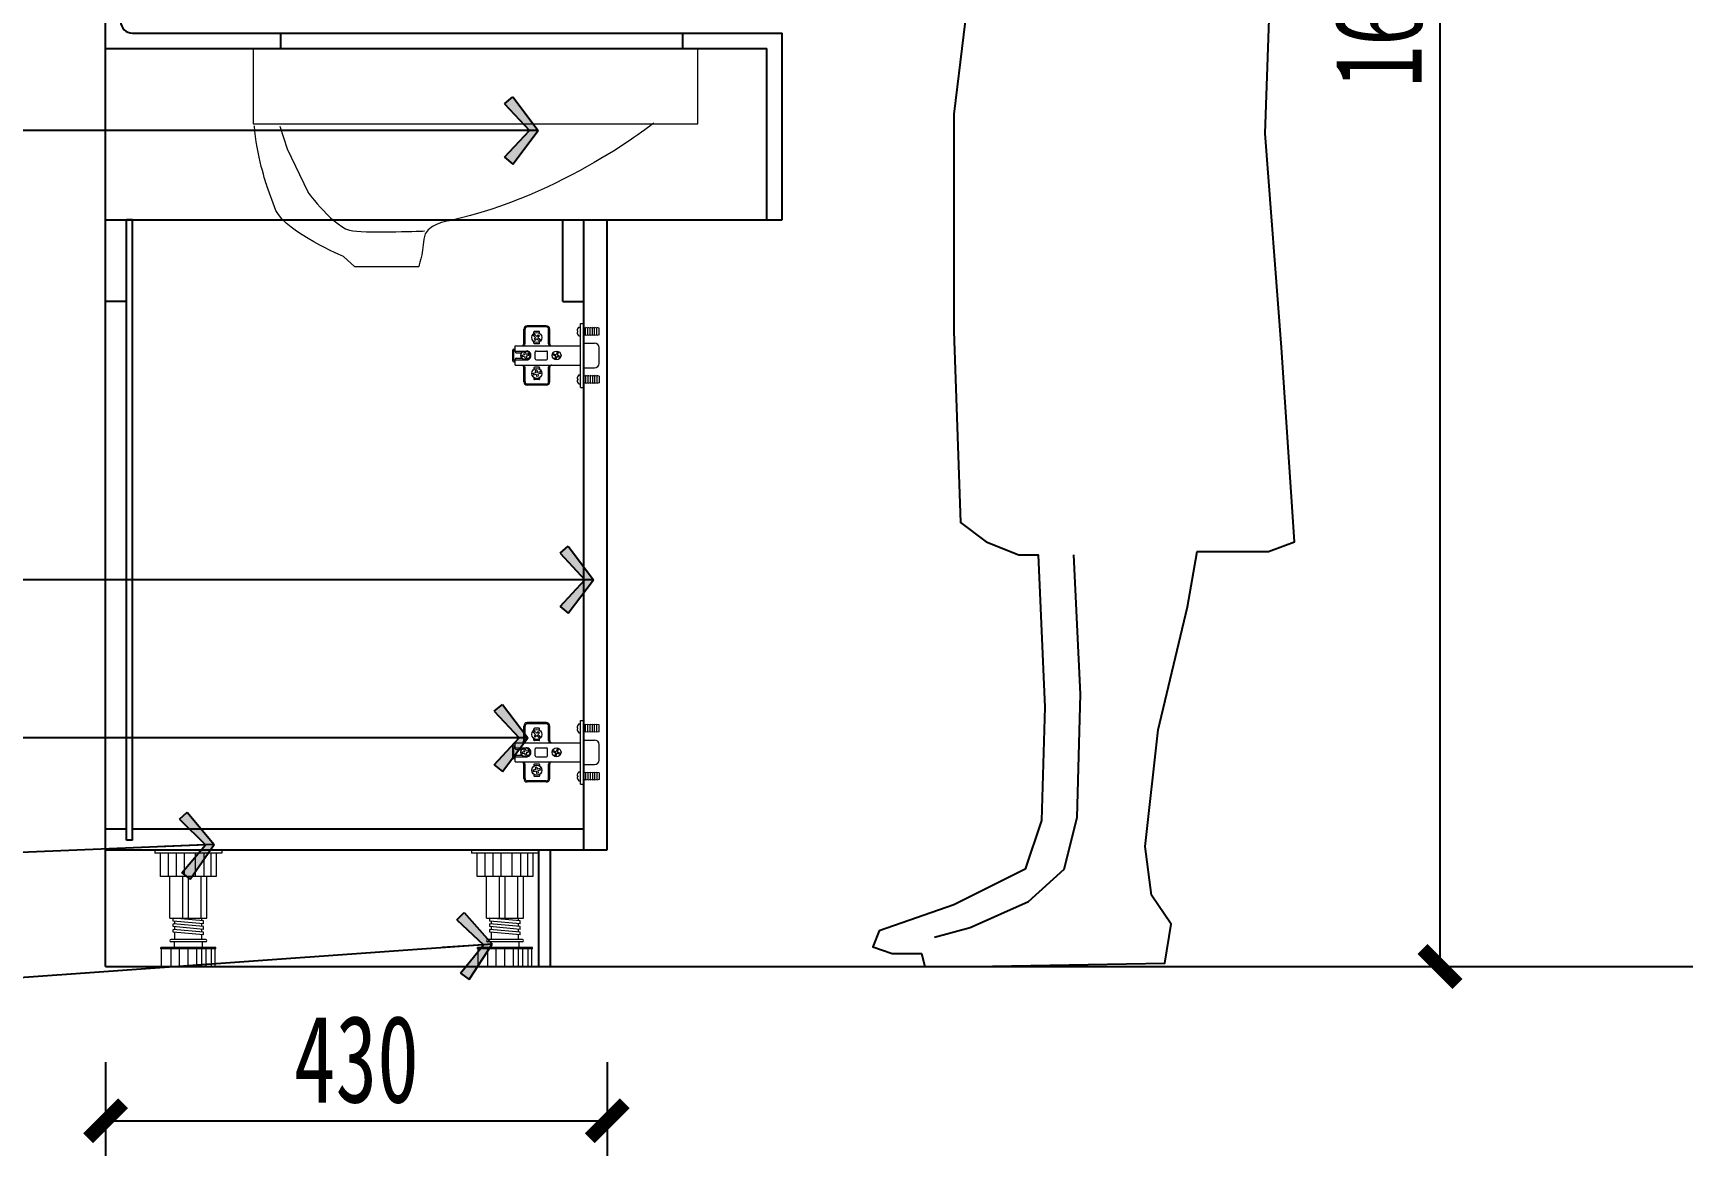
# Model space of a CAD drawing. Header units: millimetres. Extents: x 3104083 to 3173399, y -3165492 to -3044687.
# Drawn here: x 3143192 to 3144615, y -3141464 to -3140501 of the extents above; entities that cross this region are included whole.
import ezdxf

# ---------------------------------------------------------------- set-up
doc = ezdxf.new("R2010")
doc.units = ezdxf.units.MM
doc.header["$LTSCALE"] = 500
doc.header["$MEASUREMENT"] = 0
doc.header["$PDMODE"] = 2
doc.layers.get('0').update_dxf_attribs({"linetype": 'CONTINUOUS'})
doc.layers.get('DEFPOINTS').update_dxf_attribs({"linetype": 'CONTINUOUS'})
for name, color, linetype in [('1', 1, 'CONTINUOUS'), ('P-完成面', 3, 'CONTINUOUS'), ('W-基础引线', 35, 'CONTINUOUS'), ('台面', 4, 'CONTINUOUS'), ('柜体', 2, 'CONTINUOUS')]:
    doc.layers.add(name, color=color, linetype=linetype)
for name, color, linetype, lineweight in [('五金辅助件', 25, 'CONTINUOUS', 13), ('墙体', 6, 'CONTINUOUS', 25), ('电器', 85, 'CONTINUOUS', 15)]:
    doc.layers.add(name, color=color, linetype=linetype, lineweight=lineweight)
doc.styles.add('DIM', font='SimSun.ttf', dxfattribs={"width": 0.7})
doc.dimstyles.new('30', dxfattribs={"dimscale": 30, "dimtxt": 2.5, "dimasz": 1, "dimexe": 1, "dimexo": 1, "dimgap": 0.5, "dimtad": 1, "dimdec": 0, "dimzin": 0, "dimdsep": 46, "dimtxsty": 'DIM', "dimblk": 'ARCHTICK', "dimcen": 0, "dimclrd": 5, "dimclre": 5, "dimclrt": 35, "dimadec": 0, "dimazin": 0, "dimtfac": 0.5, "dimtdec": 0, "dimtix": 1, "dimtmove": 2, "dimatfit": 2, "dimldrblk": 'A', "dimfxl": 0, "dimtolj": 1, "dimtzin": 0, "dimlwd": -1, "dimlwe": -1, "dimarcsym": 0})
doc.dimstyles.new('基础引线', dxfattribs={"dimtxt": 3, "dimasz": 0.7, "dimexe": 2, "dimexo": 6, "dimgap": 1, "dimtad": 1, "dimdec": 0, "dimdsep": 46, "dimtxsty": 'Standard', "dimblk1": 'A', "dimblk2": 'A', "dimsah": 1, "dimcen": 3, "dimdle": 200, "dimclrd": 256, "dimclre": 256, "dimclrt": 2, "dimadec": 0, "dimazin": 0, "dimtfac": 1, "dimtdec": 0, "dimtix": 1, "dimtmove": 1, "dimatfit": 3, "dimldrblk": 'A', "dimfxl": 0, "dimtvp": 1, "dimtolj": 1, "dimtzin": 0, "dimarcsym": 0})

# ---------------------------------------------------------------- blocks, each defined once
blk = doc.blocks.new('F02FMA01')
at = {"color": 0, "linetype": 'ByBlock'}
for p, q in [((31.9, 1529.2), (34.1, 1509.5)), ((34.1, 1509.5), (18.7, 1491.9)), ((18.7, 1491.9), (3.4, 1481)), ((-104.6, 1034.2), (-107.3, 956.5))]:
    blk.add_line(p, q, dxfattribs=at)
for points in [[(40.6, 1426.2), (47.8, 1462.5), (73.5, 1518.2), (84.5, 1533.6), (97.6, 1531.4), (112.4, 1537.3), (123.3, 1554.8), (121.8, 1592.7), (107.4, 1613.2), (96.4, 1622), (86.7, 1621.2), (73.5, 1612.4), (73.5, 1603.7), (60.4, 1623.4), (40.6, 1636.5), (3.4, 1643.1), (-44.9, 1640.9), (-71.2, 1629.9), (-84.3, 1612.4), (-82.1, 1594.9), (-90.9, 1568.6), (-84.9, 1544.7), (-106.7, 1499.2), (-93.1, 1489.7), (-90, 1471.6), (-81.7, 1461.9), (-75.6, 1439.4), (-53.6, 1435), (-47.1, 1417.5), (-64.6, 1402.1), (-99.7, 1345.2), (-141.3, 1283.8), (-147.9, 1253.2), (-139.1, 1231.2), (-121.6, 1207.1), (-121.6, 1196.2), (-141.3, 1167.7), (-200.5, 1145.8), (-292.6, 1121.7), (-325.5, 1117.3), (-343.1, 1119.5), (-356.2, 1115.1), (-378.1, 1117.3), (-391.3, 1137), (-446.1, 1154.6), (-450.5, 1145.8), (-424.2, 1130.5), (-479, 1137), (-485.6, 1134.9), (-476.8, 1130.5), (-487.8, 1123.9), (-472.4, 1117.3), (-476.8, 1112.9), (-459.3, 1104.2), (-463.6, 1097.6), (-424.2, 1084.5), (-391.3, 1082.3), (-367.2, 1084.5), (-365, 1066.9), (-310.2, 1056), (-286, 1040.7), (-183, 1056), (-123.8, 1077.9), (-110.6, 1084.5), (-117.2, 1060.4), (-104.1, 1045)], [(-75.6, 1601.5), (-64.6, 1608), (-51.4, 1597.1), (-42.7, 1581.8), (-29.5, 1566.4), (-5.4, 1548.9), (9.9, 1542.3), (38.5, 1529.2), (49.4, 1507.3)], [(-82.1, 1537.9), (-62.9, 1532.6), (-69, 1524.8), (-79.9, 1520.4)], [(73.5, 1036.3), (88.9, 1058.2), (69.1, 1088.9), (75.7, 1126.1), (106.4, 1207.1), (110.8, 1297), (86.7, 1375.8), (51.6, 1415.3), (42.8, 1424), (12.1, 1419.6), (-12, 1415.3), (-31.7, 1410.9), (-53.6, 1389), (-51.4, 1406.5)], [(-7.6, 1334.2), (-1, 1316.7), (-12, 1264.1), (-16.4, 1218.1), (-5.4, 1180.9), (-22.9, 1165.5), (-7.6, 1150.2), (-20.7, 1128.3), (-44.9, 1071.3), (-75.6, 994.7), (-101.9, 950.8), (-134.8, 915.8), (-128.2, 904.8), (-143.5, 898.3), (-165.5, 900.5), (-207.1, 882.9), (-224.7, 867.6), (-220.3, 861), (-185.2, 869.8), (-251, 830.4), (-244.4, 823.8), (-246.6, 812.8), (-235.6, 806.3), (-220.3, 810.6), (-198.3, 817.2), (-147.9, 843.5), (-121.6, 872), (-108.4, 863.2), (-82.1, 885.1), (-42.7, 909.2), (-22.9, 913.6), (34.1, 1036.3), (53.8, 1086.7), (62.6, 1121.7), (62.6, 1137), (73.5, 1145.8), (80.1, 1183.1), (95.5, 1257.5)], [(-115, 1180.9), (-119.4, 1152.4), (-104.1, 1117.3), (-106.3, 1095.4)], [(-99.7, 1042.8), (-66.8, 1034.1)], [(-115.7, 862), (-132.4, 725.9), (-132.4, 539.7), (-126.8, 375.8), (-104.6, 359.2), (-76.8, 348), (-60.1, 348), (-54.5, 217.5), (-57.3, 120.2), (-71.2, 78.6), (-132.4, 48), (-196.3, 25.8), (-201.9, 11.9), (-185.2, 6.3), (-160.2, 6.3), (-157.4, -4.8), (-115.7, -4.8), (48.4, -2), (53.9, 31.3), (37.2, 56.3), (31.7, 98), (42.8, 198), (67.8, 303.6), (76.2, 350.8), (137.3, 350.8), (159.6, 359.2), (148.5, 525.8), (134.6, 709.2), (140.1, 873.1), (120.7, 937), (84.5, 1000.9), (73.4, 1034.2), (37.2, 1031.5)], [(38.5, 1034.1), (62.6, 1034.1)], [(-149.1, 20.2), (-118.5, 28.6), (-68.4, 50.8), (-37.8, 78.6), (-26.7, 123), (-23.9, 228.6), (-29.5, 348)]]:
    blk.add_lwpolyline(points, dxfattribs=at)
blk = doc.blocks.new('_ArchTick')
at = {"color": 0, "linetype": 'ByBlock', "const_width": 0.4}
blk.add_lwpolyline([(-0.5, -0.5), (0.5, 0.5)], dxfattribs=at)
blk = doc.blocks.new('*D1872')
at = {"layer": 'DEFPOINTS', "color": 0, "ltscale": 100}
for p in [(3144369.4, -3139651.5), (3144369.4, -3141301.5), (3144398.1, -3141301.5)]:
    blk.add_point(p, dxfattribs=at)
at = {"layer": 'P-完成面', "color": 5, "ltscale": 100}
for p, q in [((3144398.1, -3139651.5), (3144428.1, -3139651.5)), ((3144398.1, -3139651.5), (3144398.1, -3141301.5)), ((3144398.1, -3141301.5), (3144428.1, -3141301.5))]:
    blk.add_line(p, q, dxfattribs=at)
at = {"layer": 'P-完成面', "color": 5, "ltscale": 100, "xscale": 30, "yscale": 30, "zscale": 30}
for p, rotation in [((3144398.1, -3139651.5), 90), ((3144398.1, -3141301.5), 270)]:
    blk.add_blockref('_ArchTick', p, dxfattribs=dict(at, rotation=rotation))
at = {"layer": 'P-完成面', "color": 35, "ltscale": 100, "insert": (3144345.6, -3140476.5), "char_height": 75, "attachment_point": 5, "rotation": 90, "style": 'DIM'}
blk.add_mtext('\\A1;1650', dxfattribs=at)
blk = doc.blocks.new('A')
for p, q in [((-1.435, 1.148), (-1.09, 1.437)), ((-1.09, 1.437), (0, 0)), ((-1.435, 1.148), (-0.369, 0)), ((-0.369, 0), (-2.127, 0)), ((-1.435, -1.148), (-0.369, 0)), ((-1.09, -1.437), (0, 0)), ((-1.435, -1.148), (-1.09, -1.437))]:
    blk.add_line(p, q)
for points in [[(-1.435, 1.148), (-1.09, 1.437), (-0.369, 0), (0, 0)], [(-1.435, -1.148), (-1.09, -1.437), (-0.369, 0), (0, 0)]]:
    blk.add_solid(points)
blk = doc.blocks.new('*D1868')
at = {"layer": 'DEFPOINTS', "color": 0, "ltscale": 100}
for p in [(3143254.1, -3141353.7), (3143684.1, -3141353.7), (3143684.1, -3141433.8)]:
    blk.add_point(p, dxfattribs=at)
at = {"layer": 'P-完成面', "color": 5, "ltscale": 100}
for p, q in [((3143254.1, -3141383.7), (3143254.1, -3141463.8)), ((3143684.1, -3141383.7), (3143684.1, -3141463.8)), ((3143254.1, -3141433.8), (3143684.1, -3141433.8))]:
    blk.add_line(p, q, dxfattribs=at)
at = {"layer": 'P-完成面', "color": 5, "ltscale": 100, "xscale": 30, "yscale": 30, "zscale": 30, "rotation": 180}
blk.add_blockref('_ArchTick', (3143254.1, -3141433.8), dxfattribs=at)
at = {"layer": 'P-完成面', "color": 5, "ltscale": 100, "xscale": 30, "yscale": 30, "zscale": 30}
blk.add_blockref('_ArchTick', (3143684.1, -3141433.8), dxfattribs=at)
at = {"layer": 'P-完成面', "color": 35, "ltscale": 100, "insert": (3143469.1, -3141381.3), "char_height": 75, "attachment_point": 5, "style": 'DIM'}
blk.add_mtext('\\A1;430', dxfattribs=at)
blk = doc.blocks.new('rew')
at = {"layer": '电器', "lineweight": 9}
blk.add_lwpolyline([(292900.2, -160182.4), (292519, -160182.4), (292519, -160247), (292900.2, -160247), (292900.2, -160182.4), (292900.2, -160182.4)], dxfattribs=at)
for points, knots in [([(292862.6, -160246.4), (292862.6, -160246.4), (292784.2, -160309), (292687.3, -160330.1), (292687.3, -160330.1), (292666.1, -160332.8), (292665.3, -160346), (292664.4, -160359.2), (292660.8, -160369.8), (292660.8, -160369.8), (292660.8, -160369.8), (292614.2, -160369.8), (292614.2, -160369.8), (292614.2, -160369.8), (292606.2, -160369.8), (292606.2, -160369.8), (292606.2, -160369.8), (292596.5, -160360.9), (292596.5, -160360.9), (292596.5, -160360.9), (292548.1, -160340.7), (292538.4, -160321.3), (292538.4, -160321.3), (292530.7, -160300.2), (292530.7, -160300.2), (292530.7, -160300.2), (292521.6, -160273.1), (292520, -160248.7)], [0, 0, 0, 0, 1, 1, 1, 2, 2, 2, 3, 3, 3, 4, 4, 4, 5, 5, 5, 6, 6, 6, 7, 7, 7, 8, 8, 8, 9, 9, 9, 9]), ([(292541.9, -160249), (292541.9, -160249), (292548.1, -160268.5), (292548.1, -160268.5), (292548.1, -160268.5), (292565.7, -160305.4), (292565.7, -160305.4), (292565.7, -160305.4), (292588.6, -160337.2), (292604.5, -160338.9), (292620.3, -160340.7), (292666, -160338.9), (292666, -160338.9)], [0, 0, 0, 0, 1, 1, 1, 2, 2, 2, 3, 3, 3, 4, 4, 4, 4])]:
    blk.add_open_spline(points, degree=3, knots=knots, dxfattribs=at)

msp = doc.modelspace()

# ---------------------------------------------------------------- linework, layer by layer
at = {"layer": '五金辅助件'}
for p, q in [((3143631.924, -3140752.323), (3143615.604, -3140752.323)), ((3143631.924, -3140753.283), (3143615.604, -3140753.283)), ((3143659.764, -3140753.365), (3143661.204, -3140753.365)), ((3143661.204, -3140805.123), (3143661.204, -3140750.403)), ((3143661.204, -3140750.403), (3143664.084, -3140750.403)), ((3143665.626, -3140754.325), (3143664.084, -3140753.94)), ((3143667.546, -3140754.325), (3143665.626, -3140753.845)), ((3143665.626, -3140760.565), (3143665.626, -3140753.845)), ((3143669.466, -3140754.325), (3143667.546, -3140753.845)), ((3143667.546, -3140760.565), (3143667.546, -3140753.845)), ((3143671.386, -3140754.325), (3143669.466, -3140753.845)), ((3143669.466, -3140760.565), (3143669.466, -3140753.845)), ((3143673.306, -3140754.325), (3143671.386, -3140753.845)), ((3143671.386, -3140760.565), (3143671.386, -3140753.845)), ((3143675.226, -3140754.325), (3143673.306, -3140753.845)), ((3143673.306, -3140760.565), (3143673.306, -3140753.845)), ((3143677.146, -3140754.325), (3143675.226, -3140753.845)), ((3143675.226, -3140760.565), (3143675.226, -3140753.845)), ((3143612.724, -3140767.461), (3143612.724, -3140755.203)), ((3143613.684, -3140767.461), (3143613.684, -3140755.203)), ((3143620.141, -3140760.05), (3143622.747, -3140762.446)), ((3143621.116, -3140758.99), (3143623.722, -3140761.386)), ((3143621.364, -3140758.811), (3143621.364, -3140757.603)), ((3143621.364, -3140767.203), (3143621.364, -3140765.995)), ((3143622.747, -3140762.446), (3143621.447, -3140763.859)), ((3143621.447, -3140763.859), (3143622.507, -3140764.834)), ((3143625.684, -3140757.123), (3143621.844, -3140757.123)), ((3143625.684, -3140767.683), (3143621.844, -3140767.683)), ((3143623.807, -3140763.421), (3143622.507, -3140764.834)), ((3143625.021, -3140759.973), (3143623.722, -3140761.386)), ((3143623.807, -3140763.421), (3143626.413, -3140765.816)), ((3143626.081, -3140760.947), (3143624.782, -3140762.361)), ((3143624.782, -3140762.361), (3143627.387, -3140764.756)), ((3143625.021, -3140759.973), (3143626.081, -3140760.947)), ((3143626.164, -3140758.811), (3143626.164, -3140757.603)), ((3143626.164, -3140767.203), (3143626.164, -3140765.995)), ((3143633.844, -3140767.683), (3143633.844, -3140755.203)), ((3143634.804, -3140767.683), (3143634.804, -3140755.203)), ((3143658.324, -3140756.725), (3143658.815, -3140756.725)), ((3143658.324, -3140757.685), (3143658.815, -3140757.685)), ((3143658.815, -3140757.685), (3143658.815, -3140756.725)), ((3143659.764, -3140761.045), (3143661.204, -3140761.045)), ((3143665.626, -3140760.085), (3143664.084, -3140760.471)), ((3143664.084, -3140767.203), (3143673.306, -3140767.203)), ((3143667.546, -3140760.085), (3143665.626, -3140760.565)), ((3143669.466, -3140760.085), (3143667.546, -3140760.565)), ((3143671.386, -3140760.085), (3143669.466, -3140760.565)), ((3143673.306, -3140760.085), (3143671.386, -3140760.565)), ((3143675.226, -3140760.085), (3143673.306, -3140760.565)), ((3143677.146, -3140760.085), (3143675.226, -3140760.565)), ((3143677.146, -3140760.085), (3143677.146, -3140754.325)), ((3143603.124, -3140782.329), (3143603.124, -3140773.198)), ((3143603.808, -3140772.278), (3143605.168, -3140771.87)), ((3143604.084, -3140781.615), (3143604.084, -3140773.912)), ((3143604.768, -3140772.992), (3143605.168, -3140772.872)), ((3143605.168, -3140782.654), (3143604.768, -3140782.534)), ((3143605.168, -3140769.603), (3143661.204, -3140769.603)), ((3143605.168, -3140774.403), (3143605.168, -3140769.603)), ((3143605.168, -3140773.923), (3143614.768, -3140773.923)), ((3143605.168, -3140785.923), (3143605.168, -3140781.123)), ((3143605.168, -3140781.603), (3143614.768, -3140781.603)), ((3143606.128, -3140775.363), (3143610.906, -3140775.363)), ((3143606.128, -3140780.163), (3143610.906, -3140780.163)), ((3143613.041, -3140777.223), (3143610, -3140777.922)), ((3143613.364, -3140778.626), (3143610.323, -3140779.325)), ((3143614.015, -3140775.029), (3143612.611, -3140775.352)), ((3143612.611, -3140775.352), (3143613.041, -3140777.223)), ((3143613.364, -3140778.626), (3143613.793, -3140780.498)), ((3143615.197, -3140780.175), (3143613.793, -3140780.498)), ((3143614.015, -3140775.029), (3143614.444, -3140776.9)), ((3143617.485, -3140776.202), (3143614.444, -3140776.9)), ((3143617.808, -3140777.605), (3143614.767, -3140778.304)), ((3143614.767, -3140778.304), (3143615.197, -3140780.175)), ((3143618.608, -3140778.243), (3143618.608, -3140777.283)), ((3143622.448, -3140780.643), (3143622.448, -3140774.883)), ((3143623.408, -3140773.923), (3143632.048, -3140773.923)), ((3143623.408, -3140781.603), (3143632.048, -3140781.603)), ((3143633.008, -3140780.643), (3143633.008, -3140774.883)), ((3143636.909, -3140776.932), (3143639.623, -3140777.895)), ((3143637.23, -3140776.027), (3143639.944, -3140776.99)), ((3143639.915, -3140778.508), (3143638.952, -3140781.222)), ((3143640.82, -3140778.829), (3143639.857, -3140781.543)), ((3143641.52, -3140773.984), (3143640.557, -3140776.698)), ((3143641.433, -3140778.537), (3143644.147, -3140779.5)), ((3143642.425, -3140774.305), (3143641.462, -3140777.019)), ((3143641.754, -3140777.632), (3143644.468, -3140778.595)), ((3143677.146, -3140784.483), (3143677.146, -3140771.043)), ((3143605.168, -3140783.657), (3143603.808, -3140783.249)), ((3143605.168, -3140785.923), (3143661.204, -3140785.923)), ((3143612.724, -3140800.323), (3143612.724, -3140788.066)), ((3143613.684, -3140800.323), (3143613.684, -3140788.066)), ((3143622.901, -3140792.583), (3143619.452, -3140793.375)), ((3143623.224, -3140793.986), (3143619.774, -3140794.779)), ((3143621.364, -3140788.323), (3143621.364, -3140789.531)), ((3143621.364, -3140796.715), (3143621.364, -3140797.923)), ((3143625.684, -3140787.843), (3143621.844, -3140787.843)), ((3143623.875, -3140790.389), (3143622.471, -3140790.712)), ((3143622.471, -3140790.712), (3143622.901, -3140792.583)), ((3143623.224, -3140793.986), (3143623.654, -3140795.858)), ((3143625.057, -3140795.535), (3143623.654, -3140795.858)), ((3143623.875, -3140790.389), (3143624.305, -3140792.26)), ((3143627.754, -3140791.468), (3143624.305, -3140792.26)), ((3143628.077, -3140792.871), (3143624.627, -3140793.664)), ((3143624.627, -3140793.664), (3143625.057, -3140795.535)), ((3143626.164, -3140788.323), (3143626.164, -3140789.531)), ((3143626.164, -3140796.715), (3143626.164, -3140797.923)), ((3143633.844, -3140800.323), (3143633.844, -3140787.843)), ((3143634.804, -3140800.323), (3143634.804, -3140787.843)), ((3143659.764, -3140794.482), (3143661.204, -3140794.482)), ((3143664.084, -3140788.323), (3143673.306, -3140788.323)), ((3143665.626, -3140795.442), (3143664.084, -3140795.056)), ((3143665.626, -3140794.962), (3143665.626, -3140801.682)), ((3143667.546, -3140795.442), (3143665.626, -3140794.962)), ((3143667.546, -3140794.962), (3143667.546, -3140801.682)), ((3143669.466, -3140795.442), (3143667.546, -3140794.962)), ((3143669.466, -3140794.962), (3143669.466, -3140801.682)), ((3143671.386, -3140795.442), (3143669.466, -3140794.962)), ((3143671.386, -3140794.962), (3143671.386, -3140801.682)), ((3143673.306, -3140795.442), (3143671.386, -3140794.962)), ((3143673.306, -3140794.962), (3143673.306, -3140801.682)), ((3143675.226, -3140795.442), (3143673.306, -3140794.962)), ((3143675.226, -3140794.962), (3143675.226, -3140801.682)), ((3143677.146, -3140795.442), (3143675.226, -3140794.962)), ((3143677.146, -3140795.442), (3143677.146, -3140801.202)), ((3143631.924, -3140802.243), (3143615.604, -3140802.243)), ((3143631.924, -3140803.203), (3143615.604, -3140803.203)), ((3143625.684, -3140798.403), (3143621.844, -3140798.403)), ((3143658.324, -3140797.842), (3143658.815, -3140797.842)), ((3143658.324, -3140798.802), (3143658.815, -3140798.802)), ((3143658.815, -3140797.842), (3143658.815, -3140798.802)), ((3143659.764, -3140802.162), (3143661.204, -3140802.162)), ((3143661.204, -3140805.123), (3143664.084, -3140805.123)), ((3143665.626, -3140801.202), (3143664.084, -3140801.587)), ((3143667.546, -3140801.202), (3143665.626, -3140801.682)), ((3143669.466, -3140801.202), (3143667.546, -3140801.682)), ((3143671.386, -3140801.202), (3143669.466, -3140801.682)), ((3143673.306, -3140801.202), (3143671.386, -3140801.682)), ((3143675.226, -3140801.202), (3143673.306, -3140801.682)), ((3143677.146, -3140801.202), (3143675.226, -3140801.682)), ((3143612.724, -3141107.653), (3143612.724, -3141095.396)), ((3143613.684, -3141107.653), (3143613.684, -3141095.396)), ((3143631.924, -3141092.516), (3143615.604, -3141092.516)), ((3143631.924, -3141093.476), (3143615.604, -3141093.476)), ((3143633.844, -3141107.876), (3143633.844, -3141095.396)), ((3143634.804, -3141107.876), (3143634.804, -3141095.396)), ((3143659.764, -3141093.558), (3143661.204, -3141093.558)), ((3143661.204, -3141145.316), (3143661.204, -3141090.596)), ((3143661.204, -3141090.596), (3143664.084, -3141090.596)), ((3143665.626, -3141094.518), (3143664.084, -3141094.133)), ((3143667.546, -3141094.518), (3143665.626, -3141094.038)), ((3143665.626, -3141100.758), (3143665.626, -3141094.038)), ((3143669.466, -3141094.518), (3143667.546, -3141094.038)), ((3143667.546, -3141100.758), (3143667.546, -3141094.038)), ((3143671.386, -3141094.518), (3143669.466, -3141094.038)), ((3143669.466, -3141100.758), (3143669.466, -3141094.038)), ((3143673.306, -3141094.518), (3143671.386, -3141094.038)), ((3143671.386, -3141100.758), (3143671.386, -3141094.038)), ((3143675.226, -3141094.518), (3143673.306, -3141094.038)), ((3143673.306, -3141100.758), (3143673.306, -3141094.038)), ((3143677.146, -3141094.518), (3143675.226, -3141094.038)), ((3143675.226, -3141100.758), (3143675.226, -3141094.038)), ((3143677.146, -3141100.278), (3143677.146, -3141094.518)), ((3143605.168, -3141109.796), (3143661.204, -3141109.796)), ((3143605.168, -3141114.596), (3143605.168, -3141109.796)), ((3143620.141, -3141100.243), (3143622.747, -3141102.639)), ((3143621.116, -3141099.183), (3143623.722, -3141101.579)), ((3143621.364, -3141099.004), (3143621.364, -3141097.796)), ((3143621.364, -3141107.396), (3143621.364, -3141106.188)), ((3143622.747, -3141102.639), (3143621.447, -3141104.052)), ((3143621.447, -3141104.052), (3143622.507, -3141105.027)), ((3143625.684, -3141097.316), (3143621.844, -3141097.316)), ((3143625.684, -3141107.876), (3143621.844, -3141107.876)), ((3143623.807, -3141103.614), (3143622.507, -3141105.027)), ((3143625.021, -3141100.166), (3143623.722, -3141101.579)), ((3143623.807, -3141103.614), (3143626.413, -3141106.009)), ((3143626.081, -3141101.14), (3143624.782, -3141102.554)), ((3143624.782, -3141102.554), (3143627.387, -3141104.949)), ((3143625.021, -3141100.166), (3143626.081, -3141101.14)), ((3143626.164, -3141099.004), (3143626.164, -3141097.796)), ((3143626.164, -3141107.396), (3143626.164, -3141106.188)), ((3143658.324, -3141096.918), (3143658.815, -3141096.918)), ((3143658.324, -3141097.878), (3143658.815, -3141097.878)), ((3143658.815, -3141097.878), (3143658.815, -3141096.918)), ((3143659.764, -3141101.238), (3143661.204, -3141101.238)), ((3143665.626, -3141100.278), (3143664.084, -3141100.664)), ((3143664.084, -3141107.396), (3143673.306, -3141107.396)), ((3143667.546, -3141100.278), (3143665.626, -3141100.758)), ((3143669.466, -3141100.278), (3143667.546, -3141100.758)), ((3143671.386, -3141100.278), (3143669.466, -3141100.758)), ((3143673.306, -3141100.278), (3143671.386, -3141100.758)), ((3143675.226, -3141100.278), (3143673.306, -3141100.758)), ((3143677.146, -3141100.278), (3143675.226, -3141100.758)), ((3143603.124, -3141122.522), (3143603.124, -3141113.391)), ((3143603.808, -3141112.471), (3143605.168, -3141112.063)), ((3143605.168, -3141123.85), (3143603.808, -3141123.442)), ((3143604.084, -3141121.808), (3143604.084, -3141114.105)), ((3143604.768, -3141113.185), (3143605.168, -3141113.065)), ((3143605.168, -3141122.847), (3143604.768, -3141122.727)), ((3143605.168, -3141114.116), (3143614.768, -3141114.116)), ((3143605.168, -3141126.116), (3143605.168, -3141121.316)), ((3143605.168, -3141121.796), (3143614.768, -3141121.796)), ((3143606.128, -3141115.556), (3143610.906, -3141115.556)), ((3143606.128, -3141120.356), (3143610.906, -3141120.356)), ((3143613.041, -3141117.416), (3143610, -3141118.114)), ((3143613.364, -3141118.819), (3143610.323, -3141119.518)), ((3143614.015, -3141115.222), (3143612.611, -3141115.545)), ((3143612.611, -3141115.545), (3143613.041, -3141117.416)), ((3143613.364, -3141118.819), (3143613.793, -3141120.69)), ((3143615.197, -3141120.368), (3143613.793, -3141120.69)), ((3143614.015, -3141115.222), (3143614.444, -3141117.093)), ((3143617.485, -3141116.395), (3143614.444, -3141117.093)), ((3143617.808, -3141117.798), (3143614.767, -3141118.497)), ((3143614.767, -3141118.497), (3143615.197, -3141120.368)), ((3143618.608, -3141118.436), (3143618.608, -3141117.476)), ((3143622.448, -3141120.836), (3143622.448, -3141115.076)), ((3143623.408, -3141114.116), (3143632.048, -3141114.116)), ((3143623.408, -3141121.796), (3143632.048, -3141121.796)), ((3143633.008, -3141120.836), (3143633.008, -3141115.076)), ((3143636.909, -3141117.125), (3143639.623, -3141118.088)), ((3143637.23, -3141116.22), (3143639.944, -3141117.183)), ((3143639.915, -3141118.7), (3143638.952, -3141121.415)), ((3143640.82, -3141119.022), (3143639.857, -3141121.736)), ((3143641.52, -3141114.177), (3143640.557, -3141116.891)), ((3143641.433, -3141118.73), (3143644.147, -3141119.693)), ((3143642.425, -3141114.498), (3143641.462, -3141117.212)), ((3143641.754, -3141117.825), (3143644.468, -3141118.788)), ((3143677.146, -3141124.676), (3143677.146, -3141111.236)), ((3143605.168, -3141126.116), (3143661.204, -3141126.116)), ((3143612.724, -3141140.516), (3143612.724, -3141128.259)), ((3143613.684, -3141140.516), (3143613.684, -3141128.259)), ((3143622.901, -3141132.776), (3143619.452, -3141133.568)), ((3143623.224, -3141134.179), (3143619.774, -3141134.972)), ((3143621.364, -3141128.516), (3143621.364, -3141129.724)), ((3143621.364, -3141136.908), (3143621.364, -3141138.116)), ((3143625.684, -3141128.036), (3143621.844, -3141128.036)), ((3143623.875, -3141130.582), (3143622.471, -3141130.905)), ((3143622.471, -3141130.905), (3143622.901, -3141132.776)), ((3143623.224, -3141134.179), (3143623.654, -3141136.05)), ((3143625.057, -3141135.728), (3143623.654, -3141136.05)), ((3143623.875, -3141130.582), (3143624.305, -3141132.453)), ((3143627.754, -3141131.661), (3143624.305, -3141132.453)), ((3143628.077, -3141133.064), (3143624.627, -3141133.857)), ((3143624.627, -3141133.857), (3143625.057, -3141135.728)), ((3143626.164, -3141128.516), (3143626.164, -3141129.724)), ((3143626.164, -3141136.908), (3143626.164, -3141138.116)), ((3143633.844, -3141140.516), (3143633.844, -3141128.036)), ((3143634.804, -3141140.516), (3143634.804, -3141128.036)), ((3143658.324, -3141138.034), (3143658.815, -3141138.034)), ((3143658.815, -3141138.034), (3143658.815, -3141138.994)), ((3143659.764, -3141134.674), (3143661.204, -3141134.674)), ((3143664.084, -3141128.516), (3143673.306, -3141128.516)), ((3143665.626, -3141135.634), (3143664.084, -3141135.249)), ((3143665.626, -3141135.154), (3143665.626, -3141141.874)), ((3143667.546, -3141135.634), (3143665.626, -3141135.154)), ((3143667.546, -3141135.154), (3143667.546, -3141141.874)), ((3143669.466, -3141135.634), (3143667.546, -3141135.154)), ((3143669.466, -3141135.154), (3143669.466, -3141141.874)), ((3143671.386, -3141135.634), (3143669.466, -3141135.154)), ((3143671.386, -3141135.154), (3143671.386, -3141141.874)), ((3143673.306, -3141135.634), (3143671.386, -3141135.154)), ((3143673.306, -3141135.154), (3143673.306, -3141141.874)), ((3143675.226, -3141135.634), (3143673.306, -3141135.154)), ((3143675.226, -3141135.154), (3143675.226, -3141141.874)), ((3143677.146, -3141135.634), (3143675.226, -3141135.154)), ((3143677.146, -3141135.634), (3143677.146, -3141141.394)), ((3143631.924, -3141142.436), (3143615.604, -3141142.436)), ((3143631.924, -3141143.396), (3143615.604, -3141143.396)), ((3143625.684, -3141138.596), (3143621.844, -3141138.596)), ((3143658.324, -3141138.994), (3143658.815, -3141138.994)), ((3143659.764, -3141142.354), (3143661.204, -3141142.354)), ((3143661.204, -3141145.316), (3143664.084, -3141145.316)), ((3143665.626, -3141141.394), (3143664.084, -3141141.78)), ((3143667.546, -3141141.394), (3143665.626, -3141141.874)), ((3143669.466, -3141141.394), (3143667.546, -3141141.874)), ((3143671.386, -3141141.394), (3143669.466, -3141141.874)), ((3143673.306, -3141141.394), (3143671.386, -3141141.874)), ((3143675.226, -3141141.394), (3143673.306, -3141141.874)), ((3143677.146, -3141141.394), (3143675.226, -3141141.874)), ((3143296.264, -3141201.478), (3143296.264, -3141204.358)), ((3143353.864, -3141201.478), (3143296.264, -3141201.478)), ((3143353.864, -3141204.358), (3143296.264, -3141204.358)), ((3143301.144, -3141224.518), (3143301.144, -3141204.358)), ((3143307.999, -3141224.518), (3143307.999, -3141204.358)), ((3143314.8, -3141224.518), (3143314.8, -3141204.358)), ((3143321.712, -3141224.518), (3143321.712, -3141204.358)), ((3143331.147, -3141224.518), (3143331.147, -3141204.358)), ((3143338.72, -3141224.518), (3143338.72, -3141204.358)), ((3143344.647, -3141224.518), (3143344.647, -3141204.358)), ((3143348.984, -3141204.358), (3143348.984, -3141224.518)), ((3143353.864, -3141201.478), (3143353.864, -3141204.358)), ((3143567.764, -3141201.478), (3143567.764, -3141204.358)), ((3143625.364, -3141201.478), (3143567.764, -3141201.478)), ((3143625.364, -3141204.358), (3143567.764, -3141204.358)), ((3143572.644, -3141224.518), (3143572.644, -3141204.358)), ((3143579.5, -3141224.518), (3143579.5, -3141204.358)), ((3143586.301, -3141224.518), (3143586.301, -3141204.358)), ((3143593.213, -3141224.518), (3143593.213, -3141204.358)), ((3143602.647, -3141224.518), (3143602.647, -3141204.358)), ((3143610.221, -3141224.518), (3143610.221, -3141204.358)), ((3143616.147, -3141224.518), (3143616.147, -3141204.358)), ((3143620.484, -3141204.358), (3143620.484, -3141224.518)), ((3143625.364, -3141201.478), (3143625.364, -3141204.358)), ((3143348.984, -3141224.518), (3143301.144, -3141224.518)), ((3143309.224, -3141260.123), (3143309.224, -3141224.518)), ((3143320.323, -3141260.123), (3143320.323, -3141224.518)), ((3143325.064, -3141260.123), (3143325.064, -3141224.518)), ((3143335.925, -3141260.123), (3143335.925, -3141224.518)), ((3143340.904, -3141260.123), (3143340.904, -3141224.518)), ((3143620.484, -3141224.518), (3143572.644, -3141224.518)), ((3143580.724, -3141260.123), (3143580.724, -3141224.518)), ((3143591.823, -3141260.123), (3143591.823, -3141224.518)), ((3143596.564, -3141260.123), (3143596.564, -3141224.518)), ((3143607.425, -3141260.123), (3143607.425, -3141224.518)), ((3143612.404, -3141260.123), (3143612.404, -3141224.518)), ((3143309.224, -3141260.123), (3143340.904, -3141260.123)), ((3143312.104, -3141262.564), (3143312.104, -3141260.164)), ((3143338.024, -3141262.523), (3143312.104, -3141260.164)), ((3143338.024, -3141264.923), (3143312.104, -3141262.564)), ((3143312.104, -3141267.364), (3143312.104, -3141264.964)), ((3143338.024, -3141267.323), (3143312.104, -3141264.964)), ((3143313.544, -3141265.095), (3143313.544, -3141262.695)), ((3143336.584, -3141262.392), (3143336.584, -3141260.123)), ((3143336.584, -3141267.192), (3143336.584, -3141264.792)), ((3143338.024, -3141264.923), (3143338.024, -3141262.523)), ((3143580.724, -3141260.123), (3143612.404, -3141260.123)), ((3143583.604, -3141262.564), (3143583.604, -3141260.164)), ((3143609.524, -3141262.523), (3143583.604, -3141260.164)), ((3143609.524, -3141264.923), (3143583.604, -3141262.564)), ((3143583.604, -3141267.364), (3143583.604, -3141264.964)), ((3143609.524, -3141267.323), (3143583.604, -3141264.964)), ((3143585.044, -3141265.095), (3143585.044, -3141262.695)), ((3143608.084, -3141262.392), (3143608.084, -3141260.123)), ((3143608.084, -3141267.192), (3143608.084, -3141264.792)), ((3143609.524, -3141264.923), (3143609.524, -3141262.523)), ((3143339.944, -3141278.44), (3143310.184, -3141278.44)), ((3143339.944, -3141280.36), (3143310.184, -3141280.36)), ((3143338.024, -3141269.723), (3143312.104, -3141267.364)), ((3143312.104, -3141272.164), (3143312.104, -3141269.764)), ((3143338.024, -3141272.123), (3143312.104, -3141269.764)), ((3143338.024, -3141274.523), (3143312.104, -3141272.164)), ((3143313.064, -3141285.16), (3143313.064, -3141280.36)), ((3143313.544, -3141269.895), (3143313.544, -3141267.495)), ((3143313.544, -3141278.44), (3143313.544, -3141272.295)), ((3143336.584, -3141271.992), (3143336.584, -3141269.592)), ((3143336.584, -3141278.44), (3143336.584, -3141274.392)), ((3143337.064, -3141285.16), (3143337.064, -3141280.36)), ((3143338.024, -3141269.723), (3143338.024, -3141267.323)), ((3143338.024, -3141274.523), (3143338.024, -3141272.123)), ((3143611.444, -3141278.44), (3143581.684, -3141278.44)), ((3143611.444, -3141280.36), (3143581.684, -3141280.36)), ((3143609.524, -3141269.723), (3143583.604, -3141267.364)), ((3143583.604, -3141272.164), (3143583.604, -3141269.764)), ((3143609.524, -3141272.123), (3143583.604, -3141269.764)), ((3143609.524, -3141274.523), (3143583.604, -3141272.164)), ((3143584.564, -3141285.16), (3143584.564, -3141280.36)), ((3143585.044, -3141269.895), (3143585.044, -3141267.495)), ((3143585.044, -3141278.44), (3143585.044, -3141272.295)), ((3143608.084, -3141271.992), (3143608.084, -3141269.592)), ((3143608.084, -3141278.44), (3143608.084, -3141274.392)), ((3143608.564, -3141285.16), (3143608.564, -3141280.36)), ((3143609.524, -3141269.723), (3143609.524, -3141267.323)), ((3143609.524, -3141274.523), (3143609.524, -3141272.123)), ((3143301.544, -3141286.551), (3143301.544, -3141285.16)), ((3143348.584, -3141285.16), (3143301.544, -3141285.16)), ((3143348.584, -3141286.551), (3143301.544, -3141286.551)), ((3143302.024, -3141301.48), (3143302.024, -3141286.551)), ((3143310.39, -3141301.48), (3143310.39, -3141286.551)), ((3143317.553, -3141301.48), (3143317.553, -3141286.551)), ((3143324.968, -3141301.48), (3143324.968, -3141286.551)), ((3143332.306, -3141301.48), (3143332.306, -3141286.551)), ((3143336.584, -3141301.48), (3143336.584, -3141286.551)), ((3143340.172, -3141301.48), (3143340.172, -3141286.551)), ((3143344.969, -3141301.48), (3143344.969, -3141286.551)), ((3143348.104, -3141301.48), (3143348.104, -3141286.551)), ((3143348.584, -3141286.551), (3143348.584, -3141285.16)), ((3143573.044, -3141286.551), (3143573.044, -3141285.16)), ((3143620.084, -3141285.16), (3143573.044, -3141285.16)), ((3143620.084, -3141286.551), (3143573.044, -3141286.551)), ((3143573.524, -3141301.48), (3143573.524, -3141286.551)), ((3143581.89, -3141301.48), (3143581.89, -3141286.551)), ((3143589.054, -3141301.48), (3143589.054, -3141286.551)), ((3143596.468, -3141301.48), (3143596.468, -3141286.551)), ((3143603.807, -3141301.48), (3143603.807, -3141286.551)), ((3143608.084, -3141301.48), (3143608.084, -3141286.551)), ((3143611.673, -3141301.48), (3143611.673, -3141286.551)), ((3143616.469, -3141301.48), (3143616.469, -3141286.551)), ((3143619.604, -3141301.48), (3143619.604, -3141286.551)), ((3143620.084, -3141286.551), (3143620.084, -3141285.16)), ((3143348.104, -3141301.48), (3143302.024, -3141301.48)), ((3143619.604, -3141301.48), (3143573.524, -3141301.48))]:
    msp.add_line(p, q, dxfattribs=at)
for centre, radius in [((3143623.764, -3140762.403), 4.32), ((3143613.904, -3140777.763), 3.84), ((3143640.688, -3140777.763), 3.84), ((3143623.764, -3140793.123), 4.32), ((3143623.764, -3141102.596), 4.32), ((3143613.904, -3141117.956), 3.84), ((3143640.688, -3141117.956), 3.84), ((3143623.764, -3141133.316), 4.32)]:
    msp.add_circle(centre, radius, dxfattribs=at)
for centre, radius, start, end in [((3143615.604, -3140755.203), 2.88, 90, 180), ((3143615.604, -3140755.203), 1.92, 90, 180), ((3143631.924, -3140755.203), 2.88, 0, 90), ((3143631.924, -3140755.203), 1.92, 0, 90), ((3143664.164, -3140757.205), 5.84, 138.88791, 175.285439), ((3143609.844, -3140767.461), 2.88, 311.924093, 0), ((3143609.844, -3140767.461), 3.84, 326.080816, 0), ((3143623.764, -3140762.403), 2.869, 122.868001, 151.937832), ((3143621.844, -3140757.603), 0.48, 90, 180), ((3143621.844, -3140767.203), 0.48, 180, 270), ((3143623.764, -3140762.403), 2.869, 302.868001, 331.937832), ((3143625.684, -3140757.603), 0.48, 0, 90), ((3143625.684, -3140767.203), 0.48, 270, 0), ((3143636.724, -3140767.683), 2.88, 180, 221.810315), ((3143636.724, -3140767.683), 1.92, 180, 270), ((3143664.164, -3140757.205), 5.84, 184.714561, 221.11209), ((3143673.306, -3140771.043), 3.84, 0, 90), ((3143604.084, -3140773.198), 0.96, 106.699244, 180), ((3143604.084, -3140782.329), 0.96, 180, 253.300756), ((3143605.044, -3140773.912), 0.96, 106.699244, 180), ((3143605.044, -3140781.615), 0.96, 180, 253.300756), ((3143606.128, -3140774.403), 0.96, 180, 270), ((3143606.128, -3140781.123), 0.96, 90, 180), ((3143613.904, -3140777.763), 2.73, 177.650754, 208.229505), ((3143615.153, -3140777.358), 3.456, 1.233582, 96.394568), ((3143615.153, -3140778.169), 3.456, 263.605432, 358.766418), ((3143613.904, -3140777.763), 2.73, 357.650754, 28.229505), ((3143623.408, -3140774.883), 0.96, 90, 180), ((3143623.408, -3140780.643), 0.96, 180, 270), ((3143632.048, -3140774.883), 0.96, 0, 90), ((3143632.048, -3140780.643), 0.96, 270, 0), ((3143639.463, -3140778.347), 0.48, 340.464436, 70.464436), ((3143640.105, -3140776.538), 0.48, 250.464436, 340.464436), ((3143641.272, -3140778.989), 0.48, 70.464436, 160.464436), ((3143641.914, -3140777.18), 0.48, 160.464436, 250.464436), ((3143609.844, -3140788.066), 2.88, 0, 48.075907), ((3143609.844, -3140788.066), 3.84, 0, 33.919184), ((3143623.764, -3140793.123), 2.869, 178.405214, 207.475045), ((3143621.844, -3140788.323), 0.48, 90, 180), ((3143625.684, -3140788.323), 0.48, 0, 90), ((3143623.764, -3140793.123), 2.869, 358.405214, 27.475045), ((3143636.724, -3140787.843), 2.88, 138.189685, 180), ((3143636.724, -3140787.843), 1.92, 90, 180), ((3143664.164, -3140798.322), 5.84, 138.88791, 175.285439), ((3143673.306, -3140784.483), 3.84, 270, 0), ((3143615.604, -3140800.323), 2.88, 180, 270), ((3143615.604, -3140800.323), 1.92, 180, 270), ((3143621.844, -3140797.923), 0.48, 180, 270), ((3143625.684, -3140797.923), 0.48, 270, 0), ((3143631.924, -3140800.323), 1.92, 270, 0), ((3143631.924, -3140800.323), 2.88, 270, 0), ((3143664.164, -3140798.322), 5.84, 184.714561, 221.11209), ((3143615.604, -3141095.396), 2.88, 90, 180), ((3143615.604, -3141095.396), 1.92, 90, 180), ((3143631.924, -3141095.396), 2.88, 0, 90), ((3143631.924, -3141095.396), 1.92, 0, 90), ((3143664.164, -3141097.398), 5.84, 138.88791, 175.285439), ((3143609.844, -3141107.653), 2.88, 311.924093, 0), ((3143609.844, -3141107.653), 3.84, 326.080816, 0), ((3143623.764, -3141102.596), 2.869, 122.868001, 151.937832), ((3143621.844, -3141097.796), 0.48, 90, 180), ((3143621.844, -3141107.396), 0.48, 180, 270), ((3143623.764, -3141102.596), 2.869, 302.868001, 331.937832), ((3143625.684, -3141097.796), 0.48, 0, 90), ((3143625.684, -3141107.396), 0.48, 270, 0), ((3143636.724, -3141107.876), 2.88, 180, 221.810315), ((3143636.724, -3141107.876), 1.92, 180, 270), ((3143664.164, -3141097.398), 5.84, 184.714561, 221.11209), ((3143673.306, -3141111.236), 3.84, 0, 90), ((3143604.084, -3141113.391), 0.96, 106.699244, 180), ((3143604.084, -3141122.522), 0.96, 180, 253.300756), ((3143605.044, -3141114.105), 0.96, 106.699244, 180), ((3143605.044, -3141121.808), 0.96, 180, 253.300756), ((3143606.128, -3141114.596), 0.96, 180, 270), ((3143606.128, -3141121.316), 0.96, 90, 180), ((3143613.904, -3141117.956), 2.73, 177.650754, 208.229505), ((3143615.153, -3141117.551), 3.456, 1.233582, 96.394568), ((3143615.153, -3141118.362), 3.456, 263.605432, 358.766418), ((3143613.904, -3141117.956), 2.73, 357.650754, 28.229505), ((3143623.408, -3141115.076), 0.96, 90, 180), ((3143623.408, -3141120.836), 0.96, 180, 270), ((3143632.048, -3141115.076), 0.96, 0, 90), ((3143632.048, -3141120.836), 0.96, 270, 0), ((3143639.463, -3141118.54), 0.48, 340.464436, 70.464436), ((3143640.105, -3141116.731), 0.48, 250.464436, 340.464436), ((3143641.272, -3141119.182), 0.48, 70.464436, 160.464436), ((3143641.914, -3141117.373), 0.48, 160.464436, 250.464436), ((3143609.844, -3141128.259), 2.88, 0, 48.075907), ((3143609.844, -3141128.259), 3.84, 0, 33.919184), ((3143623.764, -3141133.316), 2.869, 178.405214, 207.475045), ((3143621.844, -3141128.516), 0.48, 90, 180), ((3143621.844, -3141138.116), 0.48, 180, 270), ((3143625.684, -3141128.516), 0.48, 0, 90), ((3143625.684, -3141138.116), 0.48, 270, 0), ((3143623.764, -3141133.316), 2.869, 358.405214, 27.475045), ((3143636.724, -3141128.036), 2.88, 138.189685, 180), ((3143636.724, -3141128.036), 1.92, 90, 180), ((3143664.164, -3141138.514), 5.84, 138.88791, 175.285439), ((3143673.306, -3141124.676), 3.84, 270, 0), ((3143615.604, -3141140.516), 2.88, 180, 270), ((3143615.604, -3141140.516), 1.92, 180, 270), ((3143631.924, -3141140.516), 1.92, 270, 0), ((3143631.924, -3141140.516), 2.88, 270, 0), ((3143664.164, -3141138.514), 5.84, 184.714561, 221.11209), ((3143310.184, -3141279.4), 0.96, 90, 270), ((3143339.944, -3141279.4), 0.96, 270, 90), ((3143581.684, -3141279.4), 0.96, 90, 270), ((3143611.444, -3141279.4), 0.96, 270, 90)]:
    msp.add_arc(centre, radius, start, end, dxfattribs=at)
at = {"layer": '台面'}
for p, q in [((3143277.084, -3140501.478), (3143834.084, -3140501.478)), ((3143404.361, -3140514.478), (3143404.361, -3140501.478)), ((3143749.005, -3140514.478), (3143749.005, -3140501.478)), ((3143834.084, -3140661.478), (3143834.084, -3140501.478)), ((3143254.084, -3140514.478), (3143821.084, -3140514.478)), ((3143821.084, -3140661.478), (3143821.084, -3140514.478)), ((3143254.084, -3140661.478), (3143834.084, -3140661.478))]:
    msp.add_line(p, q, dxfattribs=at)
msp.add_arc((3143277.084, -3140491.478), 10, 180, 270, dxfattribs=at)
at = {"layer": '墙体'}
for q in [(3143254.084, -3138901.478), (3144614.851, -3141301.478)]:
    msp.add_line((3143254.084, -3141301.478), q, dxfattribs=at)
at = {"layer": '柜体'}
for p, q in [((3143272.084, -3141193.365), (3143272.084, -3140661.478)), ((3143277.084, -3140661.478), (3143272.084, -3140661.478)), ((3143277.084, -3141193.365), (3143277.084, -3140661.478)), ((3143646.084, -3140731.478), (3143646.084, -3140661.478)), ((3143664.084, -3141201.478), (3143664.084, -3140661.478)), ((3143684.084, -3141201.478), (3143684.084, -3140661.478)), ((3143272.084, -3140731.478), (3143254.084, -3140731.478)), ((3143646.084, -3140731.478), (3143664.084, -3140731.478)), ((3143254.084, -3141183.478), (3143272.084, -3141183.478)), ((3143277.084, -3141193.365), (3143272.084, -3141193.365)), ((3143277.084, -3141183.478), (3143664.084, -3141183.478)), ((3143254.084, -3141201.478), (3143684.084, -3141201.478)), ((3143625.364, -3141201.478), (3143625.364, -3141301.478)), ((3143635.364, -3141201.478), (3143635.364, -3141301.478))]:
    msp.add_line(p, q, dxfattribs=at)

# ---------------------------------------------------------------- block references
at = {"layer": '1', "color": 124}
msp.add_blockref('F02FMA01', (3144113.704, -3141296.696), dxfattribs=at)
at = {"layer": '柜体'}
msp.add_blockref('rew', (2850861.632, -2980332.091), dxfattribs=at)

# ---------------------------------------------------------------- dimensions: what is measured, and where the dimension line sits
at = {"layer": 'P-完成面', "color": 251, "ltscale": 100}
dim = msp.add_linear_dim(base=(3144398.125, -3141301.478), p1=(3144369.37, -3139651.478), p2=(3144369.37, -3141301.478), angle=90, dimstyle='30', dxfattribs=at)
dim.commit()
dim.dimension.update_dxf_attribs({"geometry": '*D1872', "text_midpoint": (3144345.625, -3140476.478)})
dim = msp.add_linear_dim(base=(3143684.084, -3141433.844), p1=(3143254.084, -3141353.688), p2=(3143684.084, -3141353.688), dimstyle='30', dxfattribs=at)
dim.commit()
dim.dimension.update_dxf_attribs({"geometry": '*D1868', "text_midpoint": (3143469.084, -3141381.344)})

# ---------------------------------------------------------------- leaders
at = {"layer": 'W-基础引线'}
for points in [[(3143624.912, -3140584.914), (3142525.71, -3140584.914)], [(3143672.453, -3140970.053), (3142525.71, -3140970.053)], [(3143616.056, -3141105.675), (3142525.71, -3141105.675)], [(3143347.092, -3141197.002), (3142525.71, -3141231.207)], [(3143585.364, -3141282.342), (3142525.71, -3141358.326)]]:
    msp.add_leader(points, dimstyle='基础引线', override={"dimasz": 20}, dxfattribs=at)

doc.saveas('drawing.dxf')
